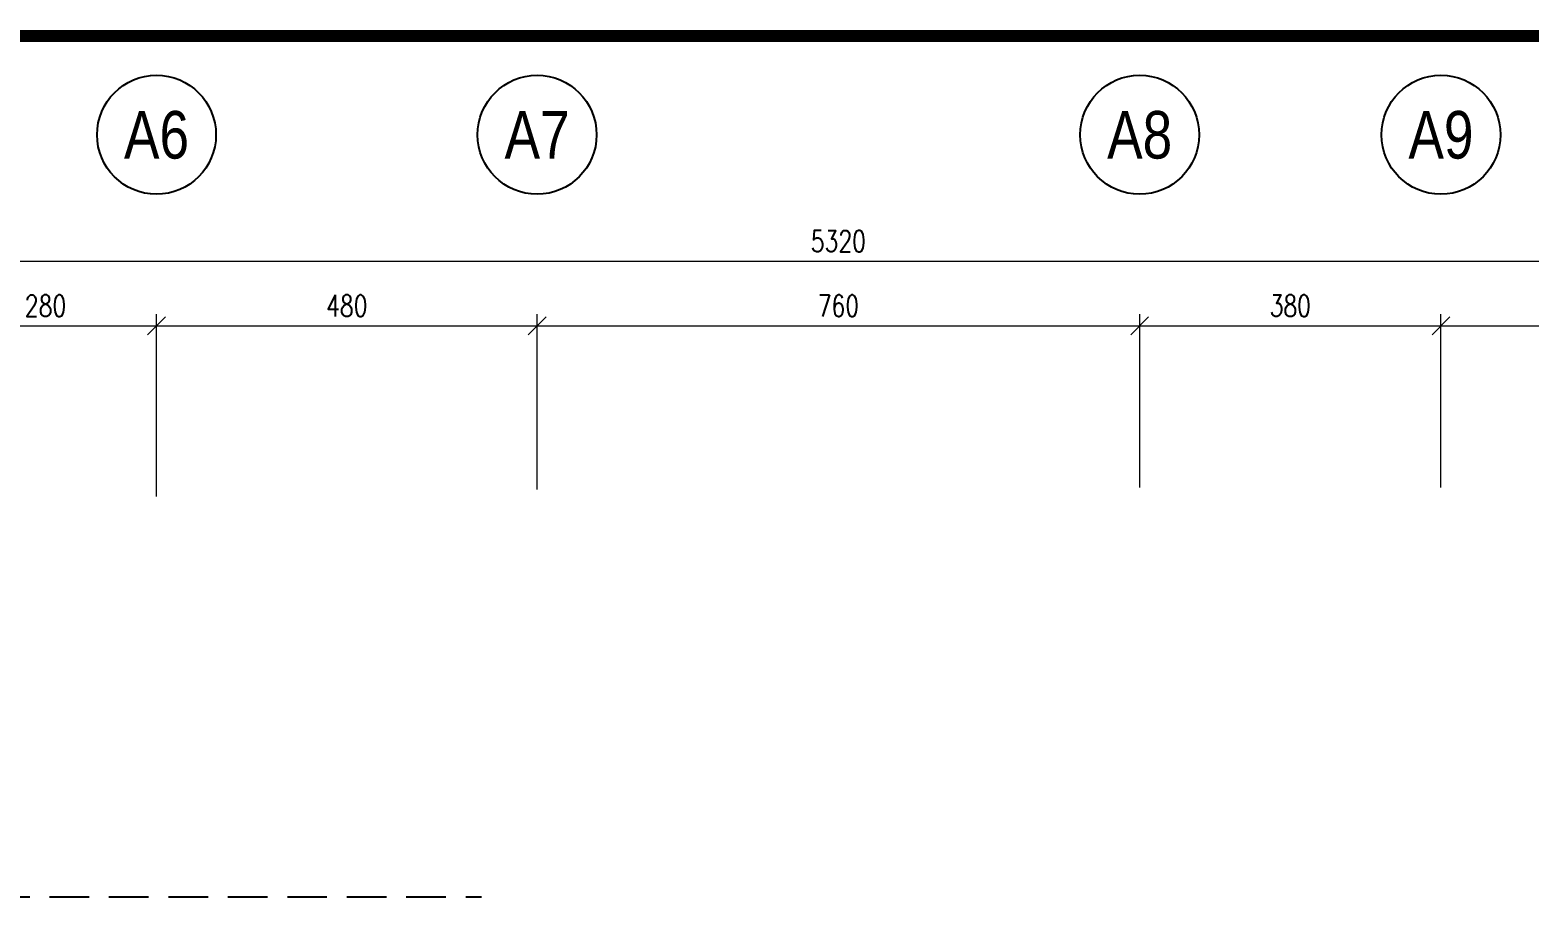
# Model space of a CAD drawing. Extents: x 278386 to 404536, y 8015 to 97114.
# Drawn here: x 317031 to 335938, y 83535 to 94472 of the extents above; entities that cross this region are included whole.
import ezdxf
from ezdxf.enums import TextEntityAlignment as Align

# ---------------------------------------------------------------- set-up
doc = ezdxf.new("R2010")
doc.units = 0
doc.header["$LTSCALE"] = 2
doc.header["$MEASUREMENT"] = 0
doc.linetypes.add('1-BLOCK-A_FLOOR PLAN$0$HIDDEN', pattern=[0.375, 0.25, -0.125])
doc.linetypes.add('1-BLOCK-A_FLOOR PLAN$0$HIDDEN2', pattern=[0.1875, 0.125, -0.0625])
doc.layers.get('0').update_dxf_attribs({"color": 1})
for name, color, linetype in [('1-BLOCK-A_FLOOR PLAN$0$ARCH', 1, '1-BLOCK-A_FLOOR PLAN$0$HIDDEN2'), ('1-BLOCK-A_FLOOR PLAN$0$AXIS-NOS', 1, 'Continuous'), ('ext', 93, 'Continuous'), ('TITLE-A$0$-ABC', 1, 'Continuous')]:
    doc.layers.add(name, color=color, linetype=linetype)
doc.layers.add('1-BLOCK-A_FLOOR PLAN$0$AXDIM', color=1, linetype='Continuous', lineweight=13)
doc.styles.add('1-BLOCK-A_FLOOR PLAN$0$ARIAL', font='arial.ttf', dxfattribs={"width": 0.8})
doc.styles.add('1-BLOCK-A_FLOOR PLAN$0$DIMTEXT', font='romans.shx', dxfattribs={"width": 0.75})
doc.styles.add('1-BLOCK-A_FLOOR PLAN$0$TITLE', font='arial.ttf')

# ---------------------------------------------------------------- blocks, each defined once
blk = doc.blocks.new('1-BLOCK-A_FLOOR PLAN$0$GRID')
at = {"layer": '1-BLOCK-A_FLOOR PLAN$0$AXIS-NOS', "linetype": 'Continuous'}
blk.add_circle((0, 0), 5, dxfattribs=at)
at = {"layer": '1-BLOCK-A_FLOOR PLAN$0$AXIS-NOS', "linetype": 'Continuous', "style": '1-BLOCK-A_FLOOR PLAN$0$ARIAL', "width": 0.8}
blk.add_attdef('GRID', text='', height=4, dxfattribs=at).set_placement((0, 0), align=Align.MIDDLE)
blk = doc.blocks.new('1-BLOCK-A_FLOOR PLAN$0$_Oblique')
at = {"color": 0, "linetype": 'ByBlock', "lineweight": -2}
blk.add_line((-0.5, -0.5), (0.5, 0.5), dxfattribs=at)
blk = doc.blocks.new('1-BLOCK-A_FLOOR PLAN', base_point=(138.43, 17.087))
at = {"layer": '1-BLOCK-A_FLOOR PLAN$0$ARCH', "color": 8, "linetype": '1-BLOCK-A_FLOOR PLAN$0$HIDDEN'}
blk.add_line((52.6, 90.3), (58.8, 90.3), dxfattribs=at)
at = {"layer": '1-BLOCK-A_FLOOR PLAN$0$AXDIM', "color": 9, "true_color": 0xbababa}
for p, q in [((90.05, 98.317), (36.55, 98.317)), ((54.7, 95.352), (54.7, 97.654)), ((54.7, 95.612), (54.7, 97.654)), ((59.5, 95.44), (59.5, 97.654)), ((59.5, 95.44), (59.5, 97.654)), ((67.1, 95.464), (67.1, 97.654)), ((67.1, 95.464), (67.1, 97.654)), ((70.9, 95.464), (70.9, 97.654)), ((70.9, 95.533), (70.9, 97.654))]:
    blk.add_line(p, q, dxfattribs=at)
at = {"layer": '1-BLOCK-A_FLOOR PLAN$0$AXDIM', "color": 8}
for p, q in [((51.75, 97.504), (54.85, 97.504)), ((54.55, 97.504), (59.65, 97.504)), ((59.35, 97.504), (67.25, 97.504)), ((66.95, 97.504), (71.05, 97.504)), ((70.75, 97.504), (74.85, 97.504))]:
    blk.add_line(p, q, dxfattribs=at)
at = {"layer": '1-BLOCK-A_FLOOR PLAN$0$AXDIM', "color": 9, "true_color": 0xbababa, "xscale": 0.225, "yscale": 0.225, "zscale": 0.225, "rotation": 180}
for p in [(54.7, 97.504), (59.5, 97.504), (67.1, 97.504), (70.9, 97.504)]:
    blk.add_blockref('1-BLOCK-A_FLOOR PLAN$0$_Oblique', p, dxfattribs=at)
at = {"layer": '1-BLOCK-A_FLOOR PLAN$0$AXDIM', "color": 9, "true_color": 0xbababa, "xscale": 0.225, "yscale": 0.225, "zscale": 0.225}
for p in [(54.7, 97.504), (59.5, 97.504), (67.1, 97.504), (70.9, 97.504)]:
    blk.add_blockref('1-BLOCK-A_FLOOR PLAN$0$_Oblique', p, dxfattribs=at)
at = {"layer": '1-BLOCK-A_FLOOR PLAN$0$AXIS-NOS', "color": 8}
ref = blk.add_blockref('1-BLOCK-A_FLOOR PLAN$0$GRID', (54.7, 99.915), dxfattribs=dict(at, xscale=0.1499999999999986, yscale=0.1499999999999986, zscale=0.1499999999999986))
ref.add_attrib('GRID', 'A6', dxfattribs={"height": 0.6, "style": '1-BLOCK-A_FLOOR PLAN$0$TITLE', "width": 0.8}).set_placement((54.7, 99.915), align=Align.MIDDLE)
ref = blk.add_blockref('1-BLOCK-A_FLOOR PLAN$0$GRID', (59.5, 99.915), dxfattribs=dict(at, xscale=0.1500000000000004, yscale=0.1500000000000004, zscale=0.1500000000000004))
ref.add_attrib('GRID', 'A7', dxfattribs={"height": 0.6, "style": '1-BLOCK-A_FLOOR PLAN$0$TITLE', "width": 0.8}).set_placement((59.5, 99.915), align=Align.MIDDLE)
ref = blk.add_blockref('1-BLOCK-A_FLOOR PLAN$0$GRID', (67.1, 99.915), dxfattribs=dict(at, xscale=0.1499999999999986, yscale=0.1499999999999986, zscale=0.1499999999999986))
ref.add_attrib('GRID', 'A8', dxfattribs={"height": 0.6, "style": '1-BLOCK-A_FLOOR PLAN$0$TITLE', "width": 0.8}).set_placement((67.1, 99.915), align=Align.MIDDLE)
ref = blk.add_blockref('1-BLOCK-A_FLOOR PLAN$0$GRID', (70.9, 99.915), dxfattribs=dict(at, xscale=0.1499999999999986, yscale=0.1499999999999986, zscale=0.1499999999999986))
ref.add_attrib('GRID', 'A9', dxfattribs={"height": 0.6, "style": '1-BLOCK-A_FLOOR PLAN$0$TITLE', "width": 0.8}).set_placement((70.9, 99.915), align=Align.MIDDLE)
at = {"layer": '1-BLOCK-A_FLOOR PLAN$0$AXDIM', "color": 9, "true_color": 0xbababa, "char_height": 0.27, "attachment_point": 5, "style": '1-BLOCK-A_FLOOR PLAN$0$DIMTEXT'}
for s, insert in [('\\A1;5320', (63.3, 98.572)), ('\\A1;280', (53.3, 97.759)), ('\\A1;480', (57.1, 97.759)), ('\\A1;760', (63.3, 97.759)), ('\\A1;380', (69, 97.759))]:
    blk.add_mtext(s, dxfattribs=dict(at, insert=insert))
blk = doc.blocks.new('A$C51B27907')
blk.add_blockref('1-BLOCK-A_FLOOR PLAN', (123.971, 2.307))

msp = doc.modelspace()

# ---------------------------------------------------------------- linework, layer by layer
at = {"layer": 'TITLE-A$0$-ABC', "color": 3, "const_width": 150}
msp.add_lwpolyline([(282886, 94397), (402286, 94397), (402286, 10295), (282886, 10295)], close=True, dxfattribs=at)

# ---------------------------------------------------------------- block references
at = {"layer": 'ext', "linetype": 'Continuous', "xscale": 1000, "yscale": 1000, "zscale": 1000}
msp.add_blockref('A$C51B27907', (278386, 8015), dxfattribs=at)

doc.saveas('drawing.dxf')
